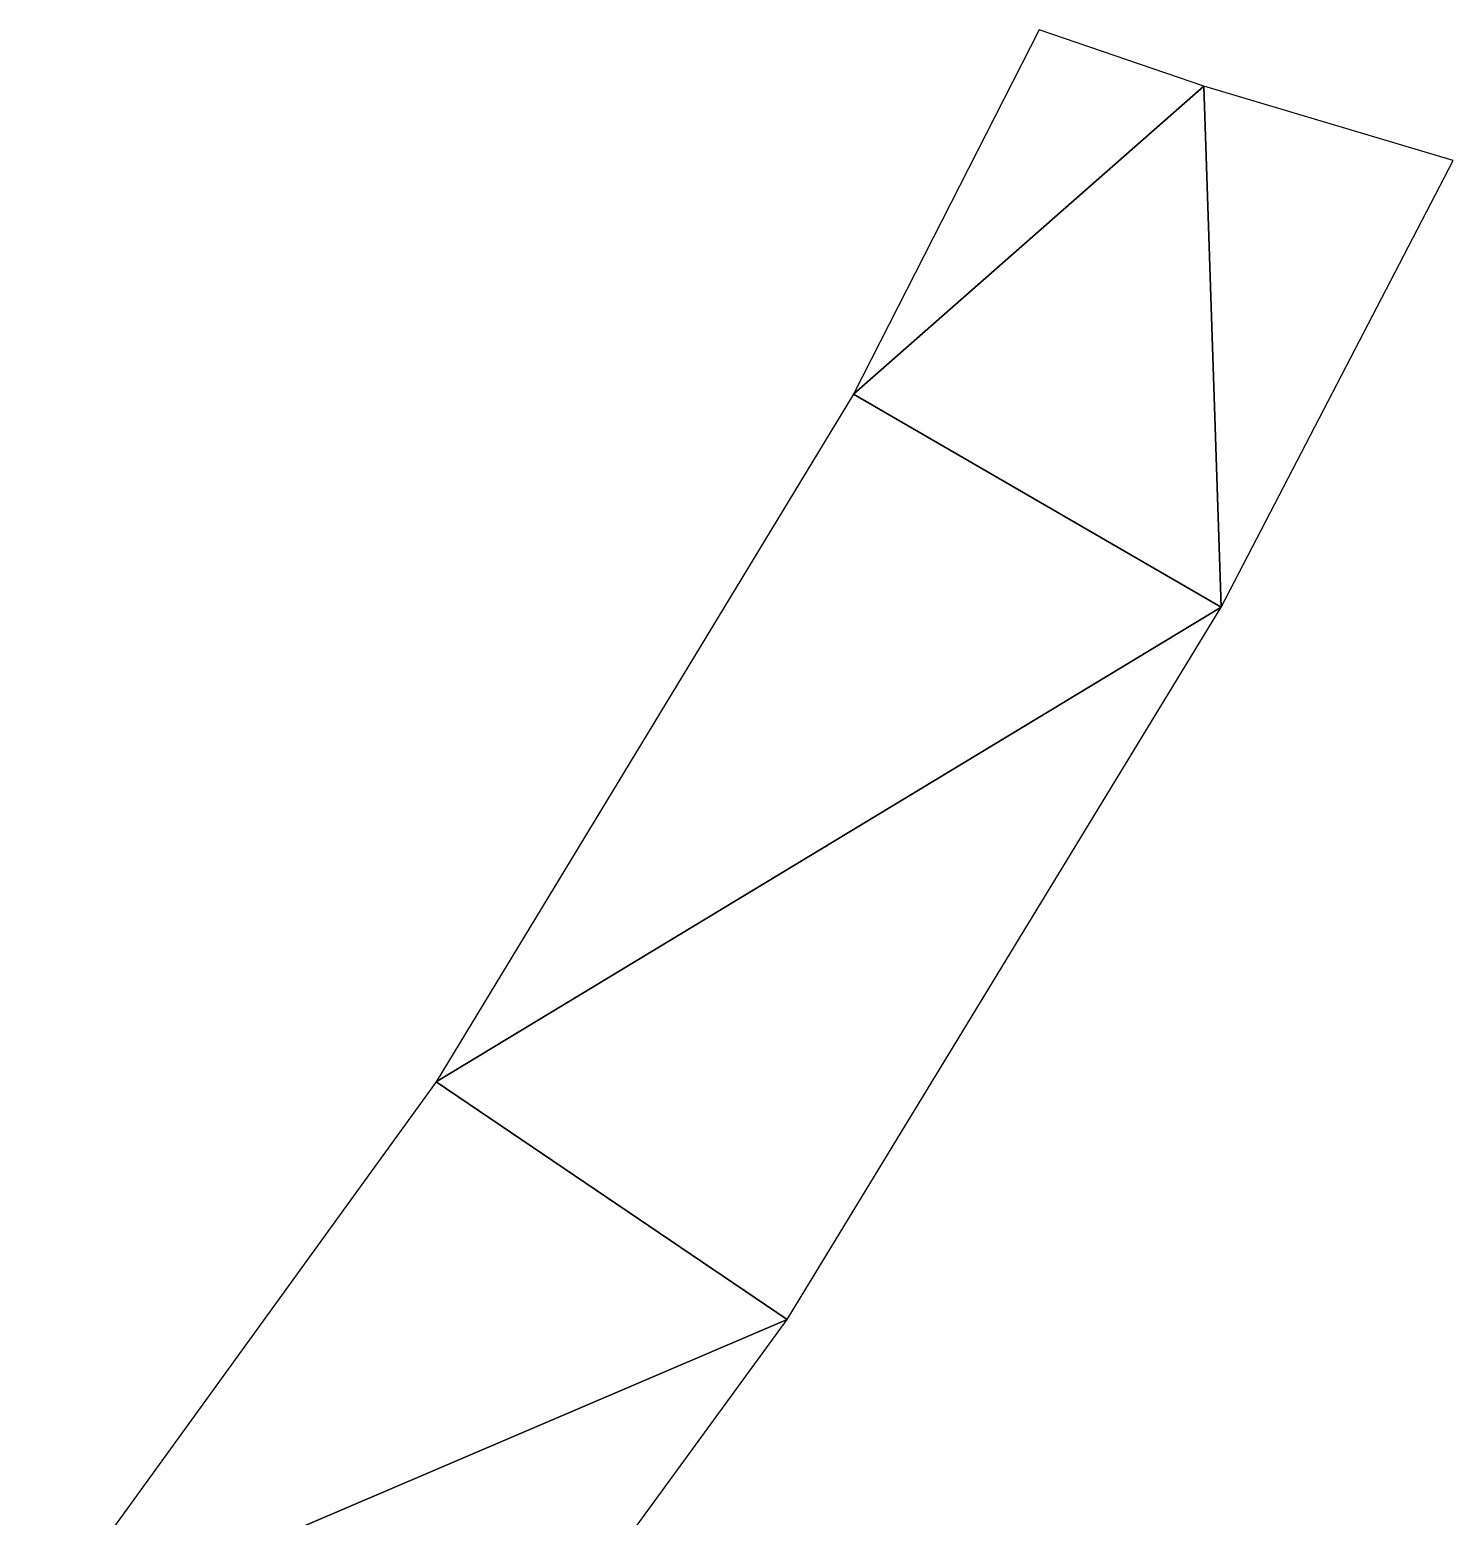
# Model space of a CAD drawing. Extents: x -30359 to 26190, y -30889 to 30041.
# Drawn here: x -2163.2 to -2061.7, y -3211.2 to -3105.2 of the extents above; entities that cross this region are included whole.
import ezdxf

# ---------------------------------------------------------------- set-up
doc = ezdxf.new("R2010")
doc.units = 0

msp = doc.modelspace()

# ---------------------------------------------------------------- linework, layer by layer
at = {"layer": 'mg_to_dxf', "color": 251}
for points in [[(-2079.48, -3109.21), (-2091.23, -3105.18), (-2104.48, -3131.17)], [(-2079.48, -3109.21), (-2104.48, -3131.17), (-2078.26, -3146.38)], [(-2061.7, -3114.51), (-2079.48, -3109.21), (-2078.26, -3146.38)], [(-2104.48, -3131.17), (-2134.22, -3180.23), (-2078.26, -3146.38)], [(-2109.21, -3197.18), (-2078.26, -3146.38), (-2134.22, -3180.23)], [(-2109.21, -3197.18), (-2134.22, -3180.23), (-2163.21, -3220.27)], [(-2109.21, -3197.18), (-2163.21, -3220.27), (-2140.59, -3240.24)]]:
    msp.add_3dface(points, dxfattribs=at)

doc.saveas('drawing.dxf')
